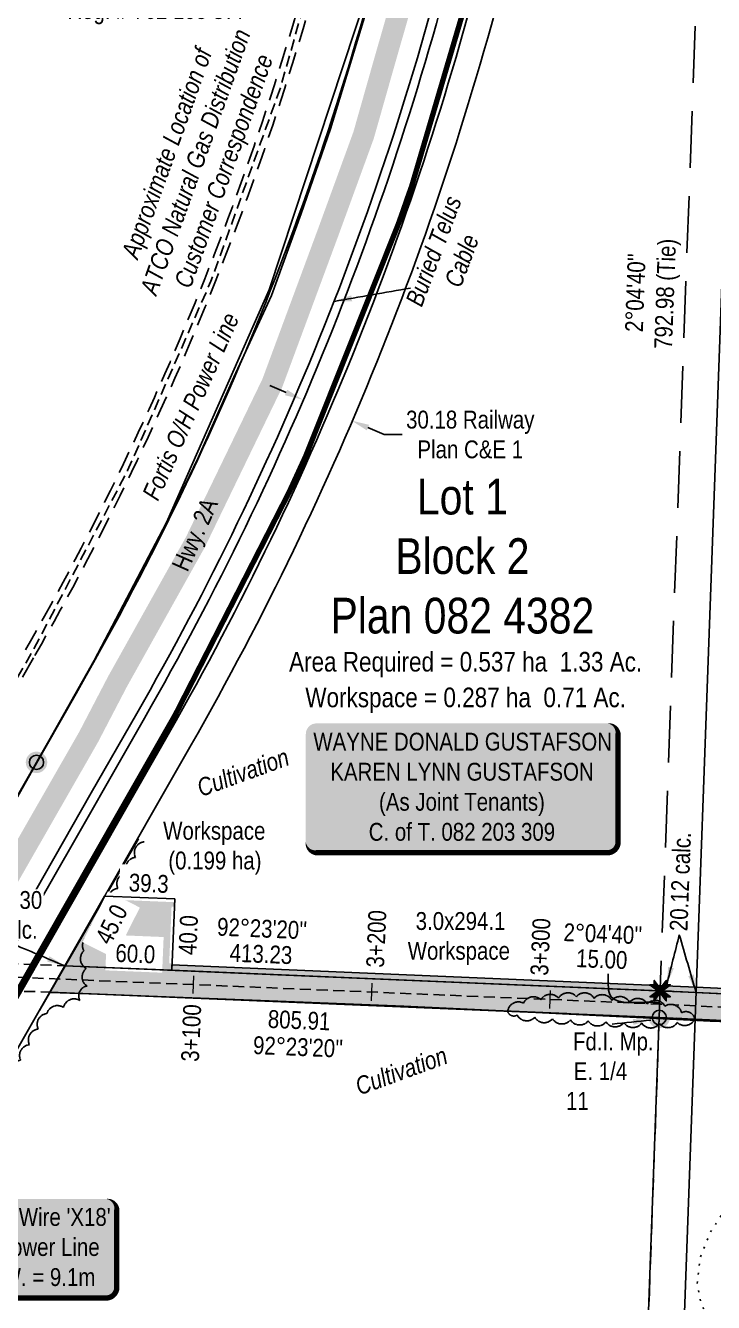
# Model space of a CAD drawing. Extents: x 309252 to 321570, y 5809412 to 5814891.
# Drawn here: x 311202 to 311588, y 5811937 to 5812652 of the extents above; entities that cross this region are included whole.
import ezdxf
from ezdxf.enums import TextEntityAlignment as Align

# ---------------------------------------------------------------- set-up
doc = ezdxf.new("R2010")
doc.units = 0
doc.header["$LTSCALE"] = 5
doc.header["$PDSIZE"] = 0.5
for name, pattern in [('0', [1, 1, 0]), ('DASHED2', [9.525, 6.35, -3.175]), ('foc-FLOWLINE', [3.75, 2.5, -1.25]), ('foc-QUARTERLINE', [33, 25, -3, 2, -3]), ('foc-TIELINE', [1.875, 1.25, -0.625]), ('foc-TOPO', [1, 0.2, -0.8]), ('foc-TRAV', [1.875, 1.25, -0.625]), ('HIDDEN', [9.525, 6.35, -3.175]), ('UG_PIPE', [1.875, 1.25, -0.625])]:
    doc.linetypes.add(name, pattern=pattern)
doc.layers.get('Defpoints').update_dxf_attribs({"color": 9})
for name, color, linetype in [('AS-FENCE', 48, 'foc-FENCE'), ('AS-OWNER', 7, 'Continuous'), ('AS-PIPE-UG', 44, 'UG_PIPE'), ('AS-PIPE-UG-T', 44, 'Continuous'), ('AS-POWER', 104, 'foc-POWER'), ('AS-POWER-T', 104, 'Continuous'), ('AS-ROADS', 254, 'Continuous'), ('AS-TELEPHONE', 224, 'foc-TEL'), ('AS-TELEPHONE-T', 224, 'Continuous'), ('C-SYMBOL', 7, 'Continuous'), ('F-EZE', 190, 'foc-FLOWLINE'), ('L-AREAREQUIRED', 7, 'Continuous'), ('L-AREAWORK', 5, 'Continuous'), ('L-BD', 7, 'Continuous'), ('L-BD1', 253, 'Continuous'), ('L-MON', 1, 'Continuous'), ('L-QSEC', 8, 'foc-QUARTERLINE'), ('L-SEC', 7, 'Continuous'), ('L-TITLEDB', 4, 'Continuous'), ('L-TITLEDB-T', 4, 'Continuous'), ('P-IOP6', 10, 'Continuous'), ('P-IOP6-H', 21, 'Continuous'), ('P-IOP7', 10, 'Continuous'), ('P-IOP7-H', 21, 'Continuous'), ('P-LTO', 14, 'Continuous'), ('P-PROPOSED', 10, 'Continuous'), ('P-PROPOSED-H', 21, 'Continuous'), ('P-TEMP-H', 41, 'Continuous'), ('P-TEMP_ACCESS ROAD', 46, 'Continuous'), ('P-TEMP_WORKSPACE', 46, 'Continuous'), ('P-TRAV', 4, 'foc-TRAV'), ('T-BUSH', 110, '0'), ('T-LOW-AREA', 48, 'foc-TOPO'), ('T-TIE', 201, 'foc-TIELINE')]:
    doc.layers.add(name, color=color, linetype=linetype)
for name, color, linetype, lineweight in [('F-EZE-T', 190, 'Continuous', 9), ('P-TEMP-T', 46, 'Continuous', 18), ('T-TEXT', 48, 'Continuous', 18), ('T-TIE-T', 201, 'Continuous', 18)]:
    doc.layers.add(name, color=color, linetype=linetype, lineweight=lineweight)
doc.styles.add('100L', font='ARIALN.TTF', dxfattribs={"height": 11})
doc.styles.add('175L', font='ARIALN.TTF', dxfattribs={"height": 20})
doc.styles.add('80', font='ARIALN.TTF', dxfattribs={"height": 10})
doc.styles.add('80CG', font='ARIALN.TTF', dxfattribs={"height": 10})
doc.styles.add('80L', font='ARIALN.TTF', dxfattribs={"height": 10})
doc.styles.add('80LS', font='ARIALNI.TTF', dxfattribs={"height": 10})
doc.styles.add('foc-LtypeFont', font='ARIALN.TTF', dxfattribs={"height": 7.35})
doc.linetypes.add('foc-FENCE', pattern='A,10,-1,["X",foc-LtypeFont,S=0.2,R=0,X=-0.625,Y=-0.75],-1.24', length=12.24)
doc.linetypes.add('foc-POWER', pattern='A,6,-1,["P",foc-LtypeFont,S=0.2,R=0,X=-0.625,Y=-0.75],-1.24,4', length=12.24)
doc.linetypes.add('foc-TEL', pattern='A,2,-1,["T",foc-LtypeFont,S=0.2,R=0,X=-0.425,Y=-0.75],-1.24,8', length=12.24)
doc.dimstyles.new('Compass 5 000', dxfattribs={"dimscale": 5, "dimtxt": 9, "dimasz": 2, "dimexe": 0.2, "dimexo": 0.0625, "dimgap": 0.5, "dimtad": 0, "dimtih": 1, "dimtoh": 1, "dimzin": 0, "dimdsep": 46, "dimtxsty": '80CG', "dimcen": 0.1, "dimse1": 1, "dimse2": 1, "dimclrd": 256, "dimclrt": 256, "dimaunit": 1, "dimadec": 4, "dimazin": 0, "dimtfac": 0.06, "dimtofl": 0, "dimtmove": 0, "dimatfit": 1, "dimfxl": 0.2, "dimtolj": 1, "dimtzin": 0, "dimlwd": -1, "dimarcsym": 0})

# ---------------------------------------------------------------- blocks, each defined once
blk = doc.blocks.new('fdia')
at = {"color": 255, "const_width": 1}
blk.add_lwpolyline([(-0.5, 0, 1), (0.5, 0, 1)], format="xyb", close=True, dxfattribs=at)
blk = doc.blocks.new('Fdiaa')
blk.add_blockref('fdia', (0, 0))
blk = doc.blocks.new('fdib')
at = {"color": 1, "const_width": 1.6}
blk.add_lwpolyline([(-0.4, 0, 1), (0.4, 0, 1)], format="xyb", close=True, dxfattribs=at)
at = {"color": 1}
blk.add_circle((0, 0), 0.8, dxfattribs=at)
blk = doc.blocks.new('Fdibb')
blk.add_blockref('fdib', (0, 0))
blk = doc.blocks.new('fdicc')
for name in ['Fdibb', 'Fdiaa']:
    blk.add_blockref(name, (0, 0))
blk = doc.blocks.new('FDI')
blk.add_blockref('fdicc', (0, 0))
blk = doc.blocks.new('*U440')
h = blk.add_hatch(color=59)
edge = h.paths.add_edge_path()
edge.add_line((-81.5, -37), (81.5, -37))
edge.add_arc((81.5, -31), 6, 270, 360)
edge.add_line((87.5, -31), (87.5, 29.5))
edge.add_arc((81.5, 29.5), 6, 0, 90)
edge.add_line((81.5, 35.5), (-81.5, 35.5))
edge.add_arc((-81.5, 29.5), 6, 90, 180)
edge.add_line((-87.5, 29.5), (-87.5, -31))
edge.add_arc((-81.5, -31), 6, 180, 270)
at = {"color": 1, "flags": 128}
blk.add_lwpolyline([(-81.5, -37, 3, 3, 0), (81.5, -37, 3, 3, 0.414214), (87.5, -31, 3, 3, 0), (87.5, 29.5, 3, 0, 0.414214), (81.5, 35.5, 0, 0, 0), (-81.5, 35.5, 0, 0, 0.414214), (-87.5, 29.5, 0, 0, 0), (-87.5, -31, 0, 3, 0.414214)], format="xyseb", close=True, dxfattribs=at)
blk.add_lwpolyline([(-64.98, -12.24, 0, 7.5, 0), (0, 0, 0, 0, 0)], format="xyseb", dxfattribs=at)
at = {"color": 1, "style": '80'}
blk.add_attdef('ENTER_TEXT_001', (-35.99, -5), '', height=10, dxfattribs=at)
blk = doc.blocks.new('*D447')
at = {"layer": 'Defpoints', "color": 0, "transparency": 16777216}
for p in [(311356.9, 5812441.9), (311384.74, 5812431.08), (311384.34, 5812430.14)]:
    blk.add_point(p, dxfattribs=at)
at = {"layer": 'L-TITLEDB-T', "transparency": 16777216}
for p, q in [((311348.11, 5812446.78), (311338.92, 5812450.72)), ((311393.93, 5812427.14), (311403.12, 5812423.2)), ((311403.12, 5812423.2), (311413.12, 5812423.2))]:
    blk.add_line(p, q, dxfattribs=at)
for points in [[(311348.77, 5812448.31), (311347.45, 5812445.24), (311357.3, 5812442.84)], [(311394.58, 5812428.67), (311393.27, 5812425.61), (311384.74, 5812431.08)]]:
    blk.add_solid(points, dxfattribs=at)
at = {"layer": 'L-TITLEDB-T', "transparency": 16777216, "insert": (311451.31, 5812423.2), "char_height": 10, "attachment_point": 5, "style": '80CG'}
blk.add_mtext('\\A1;30.18 Railway\\PPlan C&E 1', dxfattribs=at)
blk = doc.blocks.new('*U611')
h = blk.add_hatch(color=255)
edge = h.paths.add_edge_path()
edge.add_line((-44, -28.5), (44, -28.5))
edge.add_arc((44, -22.5), 6, 270, 360)
edge.add_line((50, -22.5), (50, 21))
edge.add_arc((44, 21), 6, 0, 90)
edge.add_line((44, 27), (-44, 27))
edge.add_arc((-44, 21), 6, 90, 180)
edge.add_line((-50, 21), (-50, -22.5))
edge.add_arc((-44, -22.5), 6, 180, 270)
at = {"color": 104, "flags": 128}
blk.add_lwpolyline([(-61.48, 153.36, 0, 7.5, 0), (0, 0, 0, 0, 0)], format="xyseb", dxfattribs=at)
blk.add_lwpolyline([(-44, -28.5, 3, 3, 0), (44, -28.5, 3, 3, 0.414214), (50, -22.5, 3, 3, 0), (50, 21, 3, 0, 0.414214), (44, 27, 0, 0, 0), (-44, 27, 0, 0, 0.414214), (-50, 21, 0, 0, 0), (-50, -22.5, 0, 3, 0.414214)], format="xyseb", close=True, dxfattribs=at)
at = {"color": 104, "style": '80'}
blk.add_attdef('ENTER_TEXT_001', (-26.85, -4.92), '', height=10, dxfattribs=at)
blk = doc.blocks.new('TEMP')
h = blk.add_hatch(color=255)
h.dxf.hatch_style = 1
h.paths.add_polyline_path([(0, 0.25), (-0.67, 1.15), (-0.67, 0.67), (-1.15, 0.67), (-0.25, 0), (-1.15, -0.67), (-0.67, -0.67), (-0.67, -1.15), (0, -0.25), (0.67, -1.15), (0.67, -0.67), (1.15, -0.67), (0.25, 0), (1.15, 0.67), (0.67, 0.67), (0.67, 1.15)])
h.paths.add_polyline_path([(0.57, 0.85), (0.57, 0.57), (0.85, 0.57), (0.08, 0), (0.85, -0.57), (0.57, -0.57), (0.57, -0.85), (0, -0.08), (-0.57, -0.85), (-0.57, -0.57), (-0.85, -0.57), (-0.08, 0), (-0.85, 0.57), (-0.57, 0.57), (-0.57, 0.85), (0, 0.08)], flags=16)
h = blk.add_hatch(color=1)
h.dxf.hatch_style = 1
h.paths.add_polyline_path([(0, 0.08), (-0.57, 0.85), (-0.57, 0.57), (-0.85, 0.57), (-0.08, 0), (-0.85, -0.57), (-0.57, -0.57), (-0.57, -0.85), (0, -0.08), (0.57, -0.85), (0.57, -0.57), (0.85, -0.57), (0.08, 0), (0.85, 0.57), (0.57, 0.57), (0.57, 0.85)])
at = {"color": 1}
for p, q in [((-0.08, 0), (0.08, 0)), ((0, 0.08), (0, -0.08))]:
    blk.add_line(p, q, dxfattribs=at)
at = {"color": 255, "flags": 128}
blk.add_lwpolyline([(-0.25, 0), (-1.15, 0.67), (-0.67, 0.67), (-0.67, 1.15), (0, 0.25), (0.67, 1.15), (0.67, 0.67), (1.15, 0.67), (0.25, 0), (1.15, -0.67), (0.67, -0.67), (0.67, -1.15), (0, -0.25), (-0.67, -1.15), (-0.67, -0.67), (-1.15, -0.67)], close=True, dxfattribs=at)
at = {"color": 1, "flags": 128}
blk.add_lwpolyline([(-0.08, 0), (-0.85, 0.57), (-0.57, 0.57), (-0.57, 0.85), (0, 0.08), (0.57, 0.85), (0.57, 0.57), (0.85, 0.57), (0.08, 0), (0.85, -0.57), (0.57, -0.57), (0.57, -0.85), (0, -0.08), (-0.57, -0.85), (-0.57, -0.57), (-0.85, -0.57)], close=True, dxfattribs=at)
blk = doc.blocks.new('*D871')
at = {"layer": 'Defpoints', "color": 0, "transparency": 16777216}
for p in [(311356.99, 5812670.11), (311357.17, 5812670.75), (311362.85, 5812668.44)]:
    blk.add_point(p, dxfattribs=at)
at = {"layer": 'F-EZE-T', "transparency": 16777216}
for p, q in [((311337.93, 5812676.23), (311327.93, 5812676.23)), ((311347.55, 5812673.49), (311337.93, 5812676.23)), ((311372.65, 5812666.33), (311382.27, 5812663.59))]:
    blk.add_line(p, q, dxfattribs=at)
for points in [[(311348.01, 5812675.09), (311347.09, 5812671.89), (311357.17, 5812670.75)], [(311373.11, 5812667.93), (311372.19, 5812664.73), (311363.03, 5812669.07)]]:
    blk.add_solid(points, dxfattribs=at)
at = {"layer": 'F-EZE-T', "transparency": 16777216, "insert": (311275.82, 5812676.23), "char_height": 10, "attachment_point": 5, "style": '80CG'}
blk.add_mtext('\\A1;Atco\\P6.10 Utility R/W\\PReg. # 762 105 377', dxfattribs=at)

msp = doc.modelspace()

# ---------------------------------------------------------------- hatches: boundary and pattern name
at = {"layer": 'P-IOP6-H'}
h = msp.add_hatch(color=256, dxfattribs=at)
h.dxf.hatch_style = 1
h.paths.add_polyline_path([(311215.68, 5812110.93), (311557.206, 5812096.68), (311557.75, 5812111.669), (311224.136, 5812125.588), (311215.747, 5812110.927)])
at = {"layer": 'P-IOP7-H'}
h = msp.add_hatch(color=256, dxfattribs=at)
h.dxf.hatch_style = 1
h.paths.add_polyline_path([(311557.206, 5812096.68), (311726.989, 5812088.588), (311739.734, 5812087.981), (311744.492, 5812098.211), (311729.96, 5812103.463), (311557.75, 5812111.669)])
at = {"layer": 'P-PROPOSED-H'}
h = msp.add_hatch(color=256, dxfattribs=at)
h.dxf.hatch_style = 1
h.paths.add_polyline_path([(311215.68, 5812110.93), (311577.303, 5812095.722), (311577.847, 5812110.712), (311224.068, 5812125.591)])
h = msp.add_hatch(color=256, dxfattribs=at)
h.dxf.hatch_style = 1
h.paths.add_polyline_path([(311774.439, 5812071.311), (311726.989, 5812088.588), (311577.303, 5812095.722), (311577.847, 5812110.712), (311729.96, 5812103.463), (311744.492, 5812098.211), (311739.734, 5812087.981), (311761.441, 5812086.947), (311763.487, 5812091.347), (311777.814, 5812086.169)])
at = {"layer": 'P-TEMP-H'}
h = msp.add_hatch(color=256, dxfattribs=at)
h.dxf.hatch_style = 1
h.paths.add_polyline_path([(311284.01, 5812123.09), (311224.068, 5812125.591), (311246.436, 5812164.689), (311285.678, 5812163.052)])
h = msp.add_hatch(color=256, dxfattribs=at)
h.dxf.hatch_style = 1
h.paths.add_polyline_path([(311577.847, 5812110.712), (311577.955, 5812113.71), (311284.135, 5812126.087), (311284.01, 5812123.09)])
h = msp.add_hatch(color=256, dxfattribs=at)
h.dxf.hatch_style = 1
h.paths.add_polyline_path([(311705.877, 5812104.612), (311577.847, 5812110.712), (311577.955, 5812113.71), (311706.02, 5812107.608)])

# ---------------------------------------------------------------- linework, layer by layer
at = {"layer": 'AS-FENCE', "flags": 128}
for points in [[(310752.359, 5812130.285), (311135.464, 5812113.09), (311208.664, 5812240.142), (311240.556, 5812296.61), (311281.167, 5812373.995), (311338.568, 5812504.233), (311400.576, 5812692.245), (311408.659, 5812721.936), (311453.704, 5812908.595), (311304.144, 5812913.809)], [(311135.464, 5812113.09), (311208.664, 5812240.142), (311240.556, 5812296.61), (311281.167, 5812373.995)], [(311209.902, 5812100.604), (311265.468, 5812196.811)], [(311778.298, 5812085.524), (311756.702, 5812086.436), (311727.186, 5812088.207), (311727.176, 5812088.208), (311607.193, 5812093.825), (311585.772, 5812094.58), (311465.478, 5812100.613), (311414.015, 5812102.978), (311343.542, 5812105.833), (311237.51, 5812109.991), (311216.018, 5812110.719)]]:
    msp.add_lwpolyline(points, dxfattribs=at)
at = {"layer": 'AS-PIPE-UG', "flags": 128}
msp.add_lwpolyline([(311413.536, 5812880.451), (311376.625, 5812729.776), (311345.175, 5812618.226), (311306.009, 5812509.145), (311259.321, 5812403.067), (311205.338, 5812300.508), (311132.355, 5812174.351), (311126.869, 5812165.679), (311118.922, 5812151.757), (311110.901, 5812137.638), (311104.17, 5812125.711), (311099.969, 5812118.011), (311097.549, 5812113.907), (311092.079, 5812104.455), (311082.472, 5812087.508), (311078.046, 5812079.735), (311043.849, 5812017.911)], dxfattribs=at)
at = {"layer": 'AS-POWER', "flags": 128}
msp.add_lwpolyline([(311081.856, 5812016.327), (311083.786, 5812019.727), (311108.232, 5812062.812), (311132.669, 5812105.88), (311157.121, 5812148.973), (311181.568, 5812192.058), (311206.019, 5812235.152), (311230.541, 5812278.194), (311254.531, 5812321.523), (311277.305, 5812365.515), (311298.765, 5812410.162), (311318.891, 5812455.427), (311339.894, 5812501.055), (311356.635, 5812547.074), (311372.917, 5812594.572), (311387.447, 5812641.761), (311401.892, 5812689.663), (311413.758, 5812737.547), (311426.013, 5812786.215), (311437.943, 5812833.06), (311449.487, 5812881.826), (311462.532, 5812930.831), (311478.071, 5812977.077), (311483.389, 5812992.286), (311498.596, 5813028.385)], dxfattribs=at)
at = {"layer": 'AS-ROADS', "const_width": 11.999, "flags": 128}
msp.add_lwpolyline([(311516.078, 5813027.572), (311507.957, 5813008.07), (311488.258, 5812953.276), (311471.123, 5812898.43), (311454.01, 5812830.59), (311422.041, 5812697.587), (311403.487, 5812633.028), (311391.508, 5812590.842), (311371.794, 5812536.815), (311340.384, 5812452.023), (311297.281, 5812362.962), (311253.644, 5812284.861), (311237.389, 5812253.678), (311164.127, 5812125.792), (311101.831, 5812015.493)], dxfattribs=at)
at = {"layer": 'AS-TELEPHONE', "flags": 128}
msp.add_lwpolyline([(311120.995, 5812016.971), (311151.442, 5812070.216), (311159.304, 5812083.602), (311167.548, 5812096.998), (311174.687, 5812109.33), (311178.418, 5812116.227), (311185.429, 5812128.667), (311191.706, 5812140.106), (311202.414, 5812158.483), (311238.967, 5812222.453), (311264.383, 5812266.916, 0.0708449), (311443.296, 5812714.582), (311483.411, 5812879.392, -0.0062821), (311489.032, 5812901.282, -0.0047094), (311491.497, 5812910.079, -0.035249), (311533.432, 5813026.765, -0.035249)], format="xyb", dxfattribs=at)
at = {"layer": 'F-EZE'}
msp.add_line((311181.791, 5812254.723), (311207.389, 5812299.517), dxfattribs=at)
at = {"layer": 'F-EZE', "flags": 128}
msp.add_lwpolyline([(311528.443, 5811299.205), (311608.149, 5811295.323), (311623.262, 5811427.656), (311708.211, 5811783.269), (311746.737, 5811949.348), (311777.664, 5812085.551), (311557.206, 5812096.68), (311528.443, 5811299.205)], dxfattribs=at)
at = {"layer": 'F-EZE'}
for radius in [1651.169, 1657.269]:
    msp.add_arc((309769.093, 5813122.831), radius, 330.212194, 346.250484, dxfattribs=at)
at = {"layer": 'L-QSEC', "flags": 128}
for points in [[(311215.707, 5812110.928), (311557.206, 5812096.68)], [(311577.304, 5812095.758), (312386.824, 5812057.142)]]:
    msp.add_lwpolyline(points, dxfattribs=at)
at = {"layer": 'L-SEC', "linetype": 'DASHED2', "flags": 128}
msp.add_lwpolyline([(311557.206, 5812096.68), (311586.502, 5812904.053)], dxfattribs=at)
at = {"layer": 'L-SEC', "flags": 128}
for points in [[(311577.311, 5812095.95), (311606.607, 5812903.323)], [(311527.923, 5811289.139), (311557.206, 5812096.68)], [(311548.028, 5811288.41), (311577.311, 5812095.951)]]:
    msp.add_lwpolyline(points, dxfattribs=at)
at = {"layer": 'L-TITLEDB', "flags": 128}
for points in [[(311454.478, 5812909.272), (311448.76, 5812886.328), (311408.475, 5812721.691, -0.0700947), (311233.839, 5812284.377, 62.3410937)], [(311495.905, 5812907.702, 0.004775), (311493.403, 5812898.784, 0.0062821), (311487.783, 5812876.894), (311447.668, 5812712.084, -0.0708449), (311268.755, 5812264.418), (311243.339, 5812219.955), (311243.148, 5812219.62)], [(311269.329, 5812204.642), (311269.525, 5812204.985), (311294.941, 5812249.449, 0.0698636), (311476.771, 5812704.985), (311517.195, 5812869.771, -0.0106038), (311527.022, 5812906.449)]]:
    msp.add_lwpolyline(points, format="xyb", dxfattribs=at)
for points in [[(311208.245, 5812239.589), (311208.427, 5812239.908), (311233.839, 5812284.377)], [(310938.249, 5811767.657), (311208.245, 5812239.589)], [(310973.165, 5811747.681), (311243.161, 5812219.613)], [(310973.165, 5811747.681), (311243.161, 5812219.613)], [(310999.306, 5811732.726), (311134.357, 5811968.662), (311269.302, 5812204.658)], [(311215.68, 5812110.93), (311557.206, 5812096.68)]]:
    msp.add_lwpolyline(points, dxfattribs=at)
at = {"layer": 'P-IOP7', "flags": 128}
msp.add_lwpolyline([(311557.206, 5812096.68), (311726.989, 5812088.588), (311739.734, 5812087.981), (311744.492, 5812098.211), (311729.96, 5812103.463), (311557.75, 5812111.669), (311557.206, 5812096.68)], close=True, dxfattribs=at)
at = {"layer": 'P-TEMP_WORKSPACE'}
msp.add_lwpolyline([(311705.877, 5812104.612), (311577.847, 5812110.712), (311577.955, 5812113.71), (311706.02, 5812107.608)], close=True, dxfattribs=at)
msp.add_lwpolyline([(311705.877, 5812104.612), (311577.847, 5812110.712), (311577.955, 5812113.71), (311706.02, 5812107.608)], close=True, dxfattribs=at)
at = {"layer": 'P-TRAV'}
msp.add_line((311135.696, 5812112.961), (311215.68, 5812110.93), dxfattribs=at)
at = {"layer": 'P-TRAV', "flags": 128}
for points in [[(311144.915, 5812128.894), (311224.068, 5812125.591)], [(311557.75, 5812111.669), (311577.847, 5812110.712)]]:
    msp.add_lwpolyline(points, dxfattribs=at)
at = {"layer": 'T-BUSH', "flags": 128}
msp.add_lwpolyline([(311268.607, 5812195.078, 0.5205671), (311263.688, 5812186.373, 0.5205671), (311258.768, 5812177.668, 0.5205671), (311253.848, 5812168.963, 0.5205671), (311248.928, 5812160.257, 0.5205671), (311244.009, 5812151.552, 0.5205671), (311239.089, 5812142.847, 0.5205671), (311234.793, 5812134.012, 0.5205671), (311236.164, 5812124.12, 0.5205671), (311236.591, 5812114.281, 0.5205671), (311232.557, 5812106.203, 0.5205671), (311223.375, 5812102.245, 0.5205671), (311214.119, 5812098.849, 0.5205671), (311209.199, 5812090.144, 0.5205671), (311204.279, 5812081.44, 0.5205671), (311199.358, 5812072.735, 0.5205671), (311194.438, 5812064.03, 0.5205671), (311189.518, 5812055.326, 0.5205671), (311184.597, 5812046.621, 0.5205671), (311179.677, 5812037.916, 0.5205671), (311174.757, 5812029.212, 0.5205671), (311171.069, 5812022.687, 0.5205671)], format="xyb", dxfattribs=at)
msp.add_lwpolyline([(311472.286, 5812100.135, -0.5205671), (311481.175, 5812104.715, -0.5205671), (311490.835, 5812106.613, -0.5205671), (311500.798, 5812107.459, -0.5205671), (311510.762, 5812108.306, -0.5205671), (311520.697, 5812107.387, -0.5205671), (311530.632, 5812106.259, -0.5205671), (311540.579, 5812105.239, -0.5205671), (311550.526, 5812104.218, -0.5205671), (311560.428, 5812103.015, -0.5205671), (311569.718, 5812099.317, -0.5205671), (311577.087, 5812095.798, -0.5205671), (311567.273, 5812093.88, -0.5205671), (311557.357, 5812093.212, -0.5205671), (311547.362, 5812093.503, -0.5205671), (311537.368, 5812093.794, -0.5205671), (311527.378, 5812094.219, -0.5205671), (311517.395, 5812094.781, -0.5205671), (311507.412, 5812095.342, -0.5205671), (311497.428, 5812095.903, -0.5205671), (311487.474, 5812096.775, -0.5205671), (311477.554, 5812098.035, -0.5205671)], format="xyb", close=True, dxfattribs=at)
at = {"layer": 'T-LOW-AREA', "flags": 128}
msp.add_lwpolyline([(311699.209, 5812069.019), (311693.613, 5812061.979), (311686.578, 5812053.224), (311673.841, 5812028.37), (311660.277, 5812004.194), (311650.311, 5811985.33), (311641.607, 5811964.351), (311632.797, 5811946.977), (311626.591, 5811937.458), (311614.959, 5811927.099), (311603.953, 5811922.021), (311592.681, 5811922.75), (311586.375, 5811926.95), (311580.87, 5811935.296), (311578.418, 5811947.41), (311580.205, 5811962.409), (311585.971, 5811976.603), (311598.435, 5811995.621), (311614.114, 5812015.964), (311622.102, 5812025.726), (311634.87, 5812038.473), (311641.683, 5812049.997), (311640.944, 5812063.331)], dxfattribs=at)
at = {"layer": 'T-TIE-T'}
for p, q in [((311295.994, 5812110.081), (311296.411, 5812120.071)), ((311395.898, 5812105.912), (311396.315, 5812115.903)), ((311495.802, 5812101.744), (311496.219, 5812111.735))]:
    msp.add_line(p, q, dxfattribs=at)

# ---------------------------------------------------------------- block references
at = {"layer": 'AS-OWNER'}
ref = msp.add_blockref('*U440', (311446.645, 5812225.935), dxfattribs=dict(at, xscale=0.99990854, yscale=0.99990854, zscale=0.99990854))
ref.add_attrib('ENTER_TEXT_001', 'WAYNE DONALD GUSTAFSON', (311363.361, 5812246.192), dxfattribs={"layer": '0', "color": 1, "height": 9.99909, "style": '80'})
ref.add_attrib('ENTER_TEXT_002', 'KAREN LYNN GUSTAFSON', (311372.88, 5812229.35), dxfattribs={"layer": '0', "color": 1, "height": 9.99909, "style": '80'})
ref.add_attrib('ENTER_TEXT_003', '(As Joint Tenants)', (311400.169, 5812212.514), dxfattribs={"layer": '0', "color": 1, "height": 9.99909, "style": '80'})
ref.add_attrib('ENTER_TEXT_004', 'C. of T. 082 203 309', (311394.406, 5812195.671), dxfattribs={"layer": '0', "color": 1, "height": 9.99909, "style": '80'})
at = {"layer": 'AS-POWER-T'}
ref = msp.add_blockref('*U611', (311203.256, 5811968.007), dxfattribs=dict(at, xscale=0.99990854, yscale=0.99990854, zscale=0.99990854))
ref.add_attrib('ENTER_TEXT_001', "Fortis 4-Wire 'X18'", (311156.306, 5811979.915), dxfattribs={"layer": '0', "color": 104, "height": 9.99909, "style": '80'})
ref.add_attrib('ENTER_TEXT_002', 'O/H Power Line', (311162.79, 5811963.072), dxfattribs={"layer": '0', "color": 104, "height": 9.99909, "style": '80'})
ref.add_attrib('ENTER_TEXT_003', 'H.O.W. = 9.1m', (311165.146, 5811946.23), dxfattribs={"layer": '0', "color": 104, "height": 9.99909, "style": '80'})
at = {"layer": 'L-MON', "xscale": 4.999542700000003, "yscale": 4.999542700000003, "zscale": 4.999542700000003}
for name, p in [('FDI', (311208.245, 5812239.589)), ('TEMP', (311557.75, 5812111.669)), ('FDI', (311557.206, 5812096.68))]:
    msp.add_blockref(name, p, dxfattribs=at)

# ---------------------------------------------------------------- texts
at = {"layer": 'AS-PIPE-UG-T', "insert": (311250.319, 5812509.624), "char_height": 9.99909, "attachment_point": 1, "rotation": 70.249064, "style": '175L'}
msp.add_mtext_dynamic_manual_height_columns('\\pi15.704;{\\fArial Narrow|b0|i1|c0|p34;Approximate Location of\\P\\pi0.057149;ATCO Natural Gas Distribution\\P\\pi10.121;Customer Correspondence}', width=156.43697, gutter_width=100, heights=[0], dxfattribs=at)
at = {"layer": 'AS-TELEPHONE-T', "insert": (311414.672, 5812497.448), "char_height": 9.99909, "attachment_point": 1, "rotation": 69.520751, "style": '175L'}
msp.add_mtext_dynamic_manual_height_columns('\\pi0.30189;{\\fArial Narrow|b0|i1|c0|p34;Buried Telus\\P\\pi17.892;Cable}', width=64.38377, gutter_width=100, heights=[0], dxfattribs=at)
at = {"layer": 'C-SYMBOL', "color": 3, "insert": (311446.893, 5812398.466), "char_height": 19.99817, "width": 159.81483, "attachment_point": 2, "style": '175L'}
msp.add_mtext('Lot 1\\PBlock 2\\PPlan 082 4382', dxfattribs=at)
at = {"layer": 'L-AREAREQUIRED', "color": 5, "style": '100L'}
msp.add_text('Area Required = 0.537 ha  1.33 Ac.', height=10.99899, dxfattribs=at).set_placement((311448.715, 5812287.167), align=Align.BOTTOM_CENTER)
at = {"layer": 'L-AREAWORK', "color": 5, "style": '100L'}
msp.add_text('Workspace = 0.287 ha  0.71 Ac.', height=10.99899, dxfattribs=at).set_placement((311448.715, 5812267.169), align=Align.BOTTOM_CENTER)
at = {"layer": 'L-BD', "style": '80L'}
for s, height, p in [("2°04'40''", 9.9991, (311525.609, 5812143.574)), ('15.00', 9.9991, (311525.015, 5812129.338)), ('805.91', 9.9991, (311355.422, 5812095.165)), ("92%%D23'20''", 9.99909, (311354.796, 5812080.179))]:
    msp.add_text(s, height=height, rotation=357.6108, dxfattribs=at).set_placement(p, align=Align.MIDDLE)
at = {"layer": 'L-BD', "insert": (311538.814, 5812502.864), "char_height": 9.99909, "width": 102.59366, "attachment_point": 2, "rotation": 87.9278, "style": '80L'}
msp.add_mtext("2°04'40''\\P792.98 (Tie)", dxfattribs=at)
at = {"layer": 'L-BD1', "style": '80L'}
for s, p in [("92°23'20''", (311334.65, 5812146.501)), ('413.23', (311334.056, 5812132.264))]:
    msp.add_text(s, height=9.9991, rotation=357.6108, dxfattribs=at).set_placement(p, align=Align.MIDDLE)
at = {"layer": 'L-MON', "insert": (311504.977, 5812088.252), "char_height": 9.99909, "attachment_point": 1, "style": '80L'}
msp.add_mtext_dynamic_manual_height_columns('\\pi3.8836;Fd.I. Mp.\\P\\pi4.3133;E. 1/4 11', width=47.14707, gutter_width=50, heights=[0], dxfattribs=at)
at = {"layer": 'T-TEXT', "style": '80LS'}
for height, p in [(10, (311323.928, 5812233.97)), (9.99909, (311412.65, 5812066.787))]:
    msp.add_text('Cultivation', height=height, rotation=20, dxfattribs=at).set_placement(p, align=Align.MIDDLE_CENTER)

# ---------------------------------------------------------------- dimensions: what is measured, and where the dimension line sits
at = {"layer": 'F-EZE-T'}
dim = msp.add_aligned_dim(p1=(311362.853, 5812668.44), p2=(311356.987, 5812670.113), distance=-0.659, text='Atco\\P6.10 Utility R/W\\PReg. # 762 105 377', dimstyle='Compass 5 000', dxfattribs=at)
dim.commit()
dim.dimension.update_dxf_attribs({"geometry": '*D871', "text_midpoint": (311275.823, 5812676.23)})
at = {"layer": 'L-TITLEDB-T'}
dim = msp.add_aligned_dim(p1=(311356.901, 5812441.903), p2=(311384.335, 5812430.144), distance=1.017, text='30.18 Railway\\PPlan C&E 1', dimstyle='Compass 5 000', dxfattribs=at)
dim.commit()
dim.dimension.update_dxf_attribs({"geometry": '*D447', "text_midpoint": (311451.314, 5812423.199)})

# ---------------------------------------------------------------- leaders
at = {"layer": 'AS-TELEPHONE-T', "path_type": 1}
msp.add_leader([(311375.006, 5812497.859), (311417.843, 5812505.303)], dimstyle='Compass 5 000', override={"dimgap": 0.5, "dimtad": 0}, dxfattribs=at)
at = {"layer": 'L-BD', "path_type": 1}
for points in [[(311557.5, 5812104.78), (311529.541, 5812109.471), (311528.541, 5812121.192)], [(311552.494, 5812095.173), (311530.85, 5812093.007)]]:
    msp.add_leader(points, dimstyle='Compass 5 000', override={"dimgap": 0.5, "dimtad": 0}, dxfattribs=at)

# ---------------------------------------------------------------- next in the draw order: texts
at = {"layer": 'AS-POWER-T', "insert": (311267.009, 5812389.312), "char_height": 9.99909, "attachment_point": 1, "rotation": 66.028861, "style": '175L', "bg_fill": 3, "box_fill_scale": 1.15, "bg_fill_color": 256, "bg_fill_true_color": 256, "bg_fill_transparency": 0}
msp.add_mtext_dynamic_manual_height_columns('\\pi0.32623;{\\fArial Narrow|b0|i1|c0|p34;Fortis O/H Power Line}', width=112.4908, gutter_width=100, heights=[0], dxfattribs=at)
at = {"layer": 'L-BD', "insert": (311564.003, 5812172.928), "char_height": 9.99909, "width": 54.52885, "attachment_point": 2, "rotation": 87.921901, "style": '80L', "bg_fill": 3, "box_fill_scale": 1.1, "bg_fill_color": 256, "bg_fill_transparency": 0}
msp.add_mtext('20.12 calc.', dxfattribs=at)
at = {"layer": 'L-BD', "insert": (311197.112, 5812167.485), "char_height": 9.9991, "width": 28.2011, "attachment_point": 2, "style": '80L', "bg_fill": 3, "box_fill_scale": 1.1, "bg_fill_color": 256, "bg_fill_transparency": 0}
msp.add_mtext('79.30\\Pcalc.', dxfattribs=at)
at = {"layer": 'P-TEMP-T', "insert": (311259.905, 5812177.336), "char_height": 9.99909, "attachment_point": 1, "rotation": 357.610821, "style": '80L', "bg_fill": 2}
msp.add_mtext_dynamic_manual_height_columns('\\pi0.31359;39.3', width=21.92128, gutter_width=50, heights=[0], dxfattribs=at)
at = {"layer": 'P-TEMP-T', "insert": (311416.129, 5812155.709), "char_height": 9.99909, "attachment_point": 1, "style": '80L', "bg_fill": 2}
msp.add_mtext_dynamic_manual_height_columns('\\pi4.5781;3.0x294.1\\P\\pi0.13104;Workspace', width=56.90082, gutter_width=50, heights=[0], dxfattribs=at)
at = {"layer": 'T-TIE-T', "char_height": 9.9991, "width": 11.66227, "attachment_point": 2, "rotation": 87.610821, "style": '80L', "bg_fill": 3, "box_fill_scale": 1, "bg_fill_color": 256, "bg_fill_transparency": 0}
for s, insert in [('3+200', (311393.636, 5812140.946)), ('3+300', (311485.606, 5812136.439)), ('3+100', (311289.887, 5812088.188))]:
    msp.add_mtext(s, dxfattribs=dict(at, insert=insert))

# ---------------------------------------------------------------- next in the draw order: texts
at = {"layer": 'L-TITLEDB-T', "insert": (311279.06, 5812339.425), "char_height": 9.99909, "attachment_point": 1, "rotation": 65.98326, "style": '80L'}
msp.add_mtext_dynamic_manual_height_columns('\\pi11.392;Hwy. 2A', width=64.57476, gutter_width=50, heights=[0], dxfattribs=at)
at = {"layer": 'P-TEMP-T', "insert": (311279.276, 5812206.272), "char_height": 9.99909, "attachment_point": 1, "style": '80L', "bg_fill": 2}
msp.add_mtext_dynamic_manual_height_columns('\\pi-0.05798;Workspace\\P\\pi2.8442;(0.199 ha)', width=56.52279, gutter_width=50, heights=[0], dxfattribs=at)
at = {"layer": 'P-TEMP-T', "insert": (311287.799, 5812131.786), "char_height": 9.99909, "attachment_point": 1, "rotation": 87.610821, "style": '80L', "bg_fill": 2}
msp.add_mtext_dynamic_manual_height_columns('\\pi0.11579;40.0', width=21.83261, gutter_width=50, heights=[0], dxfattribs=at)

# ---------------------------------------------------------------- next in the draw order: leaders
at = {"layer": 'L-BD', "path_type": 1}
for points in [[(311224.068, 5812125.591), (311193.894, 5812138.319)], [(311561.381, 5812114.974), (311568.438, 5812142.911)], [(311577.847, 5812110.712), (311568.438, 5812142.911)]]:
    msp.add_leader(points, dimstyle='Compass 5 000', override={"dimgap": 0.5, "dimtad": 0}, dxfattribs=at)

# ---------------------------------------------------------------- next in the draw order: linework, layer by layer
at = {"layer": 'P-TEMP_ACCESS ROAD', "flags": 128}
msp.add_lwpolyline([(311577.847, 5812110.712), (311577.955, 5812113.71), (311284.135, 5812126.087), (311284.01, 5812123.09)], close=True, dxfattribs=at)

# ---------------------------------------------------------------- next in the draw order: texts
at = {"layer": 'P-TEMP-T', "insert": (311252.466, 5812137.852), "char_height": 9.99909, "attachment_point": 1, "rotation": 357.610821, "style": '80L', "bg_fill": 2}
msp.add_mtext_dynamic_manual_height_columns('\\pi0.25561;60.0', width=21.83261, gutter_width=50, heights=[0], dxfattribs=at)

# ---------------------------------------------------------------- next in the draw order: linework, layer by layer
at = {"layer": 'P-IOP6', "flags": 128}
msp.add_lwpolyline([(311215.68, 5812110.93), (311557.206, 5812096.68), (311557.75, 5812111.669), (311224.136, 5812125.588), (311215.747, 5812110.927)], close=True, dxfattribs=at)
at = {"layer": 'P-IOP7', "flags": 128}
msp.add_lwpolyline([(311215.747, 5812110.927), (311557.206, 5812096.68), (311557.75, 5812111.669), (311224.136, 5812125.588)], close=True, dxfattribs=at)
at = {"layer": 'P-LTO'}
msp.add_lwpolyline([(311577.303, 5812095.722), (311726.989, 5812088.588), (311774.439, 5812071.311), (311777.814, 5812086.169), (311763.487, 5812091.347), (311761.441, 5812086.947), (311739.734, 5812087.981), (311744.492, 5812098.211), (311729.96, 5812103.463), (311577.847, 5812110.712), (311224.068, 5812125.591), (311215.68, 5812110.93)], close=True, dxfattribs=at)
at = {"layer": 'P-PROPOSED'}
msp.add_lwpolyline([(311577.303, 5812095.722), (311726.989, 5812088.588), (311774.439, 5812071.311), (311777.814, 5812086.169), (311763.487, 5812091.347), (311761.441, 5812086.947), (311739.734, 5812087.981), (311744.492, 5812098.211), (311729.96, 5812103.463), (311577.847, 5812110.712), (311224.068, 5812125.591), (311215.68, 5812110.93)], close=True, dxfattribs=at)

# ---------------------------------------------------------------- next in the draw order: texts
at = {"layer": 'P-TEMP-T', "insert": (311240.657, 5812141.102), "char_height": 9.99909, "attachment_point": 1, "rotation": 63.116176, "style": '80L', "bg_fill": 2}
msp.add_mtext_dynamic_manual_height_columns('\\pi0.11579;45.0', width=21.83261, gutter_width=50, heights=[0], dxfattribs=at)

# ---------------------------------------------------------------- next in the draw order: linework, layer by layer
msp.add_lwpolyline([(311140.611, 5812013.876), (311182.705, 5812087.482), (311254.676, 5812213.468), (311280.094, 5812257.935, 0.0698636), (311460.218, 5812709.195), (311500.642, 5812873.985, -0.0165584), (311516.774, 5812931.476, -0.0289026), (311552.926, 5813025.859, -0.0289026)], format="xyb")
at = {"linetype": 'HIDDEN', "const_width": 3, "flags": 128}
msp.add_lwpolyline([(311142.299, 5812013.806), (311184.007, 5812086.738), (311255.979, 5812212.724), (311281.396, 5812257.191, 0.0698636), (311461.674, 5812708.838), (311502.099, 5812873.628, -0.0165581), (311518.203, 5812931.022, -0.0290725), (311554.537, 5813025.784, -0.0290725)], format="xyb", dxfattribs=at)
at = {"flags": 128}
msp.add_lwpolyline([(311556.149, 5813025.709, 0.029243), (311519.633, 5812930.569, 0.0165578), (311503.556, 5812873.27), (311463.131, 5812708.481, -0.0698636), (311282.698, 5812256.446), (311257.281, 5812211.98), (311185.309, 5812085.993), (311143.986, 5812013.736), (311141.093, 5812013.856)], format="xyb", dxfattribs=at)
at = {"layer": 'P-TEMP_ACCESS ROAD', "flags": 128}
msp.add_lwpolyline([(311284.01, 5812123.09), (311224.068, 5812125.591), (311246.436, 5812164.689), (311285.678, 5812163.052)], close=True, dxfattribs=at)
at = {"layer": 'T-TIE', "flags": 128}
msp.add_lwpolyline([(310446.272, 5814098.021), (310513.604, 5814171.235), (310746.237, 5814103.841), (310647.884, 5813782.946), (310647.924, 5813769.066), (310648.7, 5813504.414), (310602.488, 5813431.512), (310566.587, 5813370.724), (310524.077, 5813208.581), (310516.028, 5813009.046), (310688.747, 5813002.014), (310756.95, 5812999.237), (310788.781, 5812918.166), (310785.199, 5812820.292), (310766.173, 5812308.237), (310849.248, 5812270.725), (310843.541, 5812133.962), (311136.84, 5812121.725), (311557.549, 5812104.172), (311728.657, 5812095.643), (311776.954, 5812078.376), (311796.059, 5812071.602), (311824.192, 5812061.435), (311962.875, 5812054.827), (312016.257, 5812067.299), (312411.661, 5812048.459), (312502.499, 5812059.147), (312743.537, 5812047.67), (312903.004, 5812060.083), (312918.776, 5812059.323), (313091.66, 5812051.084), (313117.396, 5812098.085), (313256.265, 5812022.045), (313650.07, 5812012.742), (313619.114, 5811210.852), (313997.758, 5811201.748), (314097.909, 5811199.315)], dxfattribs=at)

doc.saveas('drawing.dxf')
